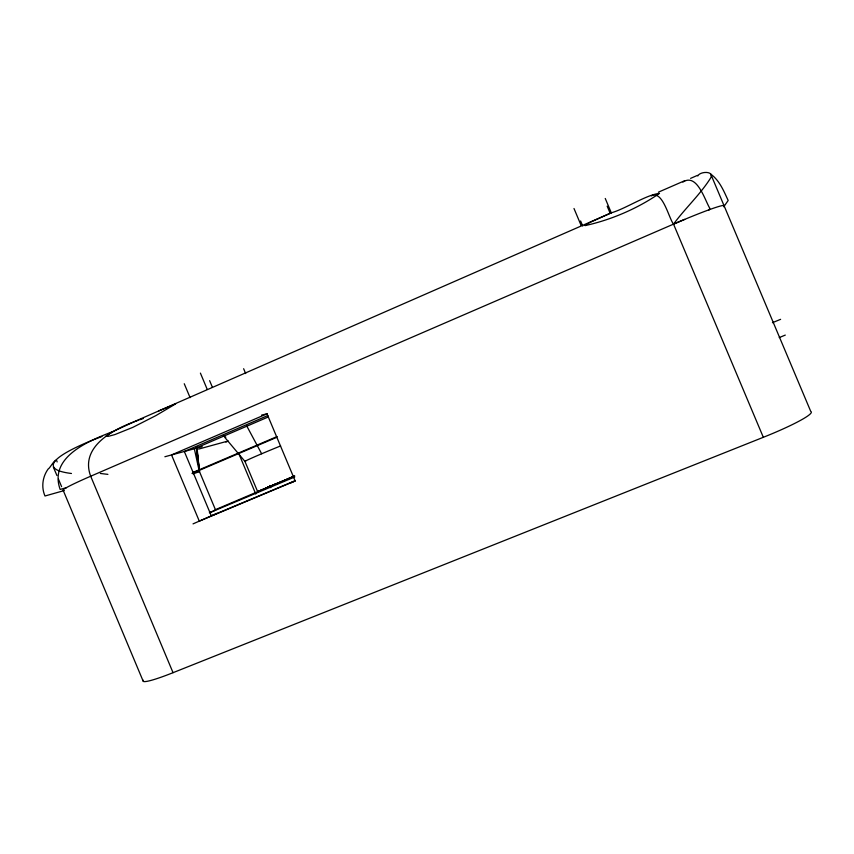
<?xml version="1.0" encoding="UTF-8"?>
<svg xmlns="http://www.w3.org/2000/svg" width="854" height="854" viewBox="0 0 854 854"><rect width="100%" height="100%" fill="white"/><g stroke="black" fill="none" stroke-linecap="round" stroke-linejoin="round"><path stroke-width="1.28" d="M708.692 210.383L709.877 208.419C704.86 200.316 697.099 172.636 682.869 182.094M723.744 206.785L728.174 200.498C723.786 190.986 719.506 180.45 710.741 174.109L810.766 411.447A56.706 6.127 -21.4 0 1 763.327 437.301L173.042 672.685A52.991 5.167 -24.3 0 1 143.184 680.2M651.335 195.897C662.715 189.748 668.842 218.432 673.528 224.132L763.327 437.301M697.782 175.977C699.832 171.291 714.36 170.672 710.806 177.728C700.248 194.552 685.271 208.152 673.528 224.132L90.684 476.222A52.937 2.872 -22 0 0 63.676 490.388M224.837 437.429L244.938 461.406L257.63 491.605L275.81 483.919M290.211 483.14L294.972 481.026M158.588 410.977L175.636 403.91L155.823 415.642L132.786 427.374L114.874 434.579L108.458 436.309L105.768 436.266L112.899 431.537L137.024 420.435L611.315 212.806C624.882 209.113 646.595 194.605 659.491 193.378C637.319 208.675 611.069 219.894 585.129 225.605M611.315 212.806L590.21 222.296L584.915 225.499M193.036 523.876L217.087 513.329M658.391 192.182L684.919 180.61M690.608 178.369L697.483 175.358M267.9 415.514L184.315 451.478L211.322 515.859L295.249 480.674M268.124 417.04L194.338 448.766L199.099 470.458L193.089 472.401M225.904 442.073L228.296 441.048M215.325 509.71L294.715 475.956M192.492 472.657L277.155 436.533M192.033 473.468L276.653 437.376M294.182 476.244L288.908 478.475M209.358 512.752L215.603 510.062L214.866 510.35M275.169 484.197L267.409 487.485L268.455 487.068M276.461 483.652L293.477 476.585M276.717 483.631L288.748 478.571M277.582 483.247L257.62 491.616M288.855 478.443L294.086 476.244M272.629 485.328L268.743 486.94M209.903 512.603L294.737 476.991M684.727 219.382L683.435 219.916A56.706 3.405 -23.6 0 0 673.528 224.132A56.652 3.405 -23.6 0 1 678.845 221.859A56.855 3.416 -23.6 0 1 684.086 219.649A56.652 3.405 -23.6 0 1 724.224 206.113M772.432 322.705L780.609 319.332M779.232 337.576L785.296 335.088M112.984 431.505C89.339 440.611 48.486 456.858 60.143 489.427L66.473 487.666M138.86 420.104C115.461 428.078 79.305 445.799 90.684 476.222L173.042 672.685M101.946 436.522C87.097 442.02 22.161 467.405 71.448 473.49M140.067 419.656L143.429 418.46M64.189 490.57L44.984 495.993C41.099 487.111 42.551 476.617 48.262 468.878C49.991 468.515 56.247 455.79 57.133 461.939M198.63 449.087L226.534 441.443M164.875 456.741L202.217 446.631M261.634 415.065L266.79 413.88M225.851 437.205L223.342 435.753M246.87 426.189L261.655 453.784M53.343 467.095L56.93 475.507M605.251 198.47L611.464 213.222M607.173 206.177L610.098 213.126M580.603 220.972L582.738 226.043M573.995 208.504L581.126 225.467M243.636 368.725L245.664 373.561M269.843 485.51L270.761 487.698M209.625 380.66L212.379 387.225M239.131 454.371L255.773 494.028M200.402 373.102L207.148 389.2M184.25 383.734L190.09 397.644M215.592 510.062L199.58 471.867L196.644 446.77M58.488 479.211L61.595 486.631M63.196 490.356L142.96 680.681M196.655 447.581L199.409 472.048A34.213 0.982 -22.4 0 0 193.057 473.906M196.975 446.973L199.409 472.048M196.868 451.894L197.178 457.125M245.632 461.245A26.421 0.619 -22.6 0 1 254.193 456.986A26.421 0.619 -22.6 0 1 280.614 445.937M107.903 474.365A65.715 1.921 6.5 0 1 100.324 473.458M267.003 413.827L171.537 454.936L199.302 521.132L295.174 480.941L267.003 413.827"/></g></svg>
